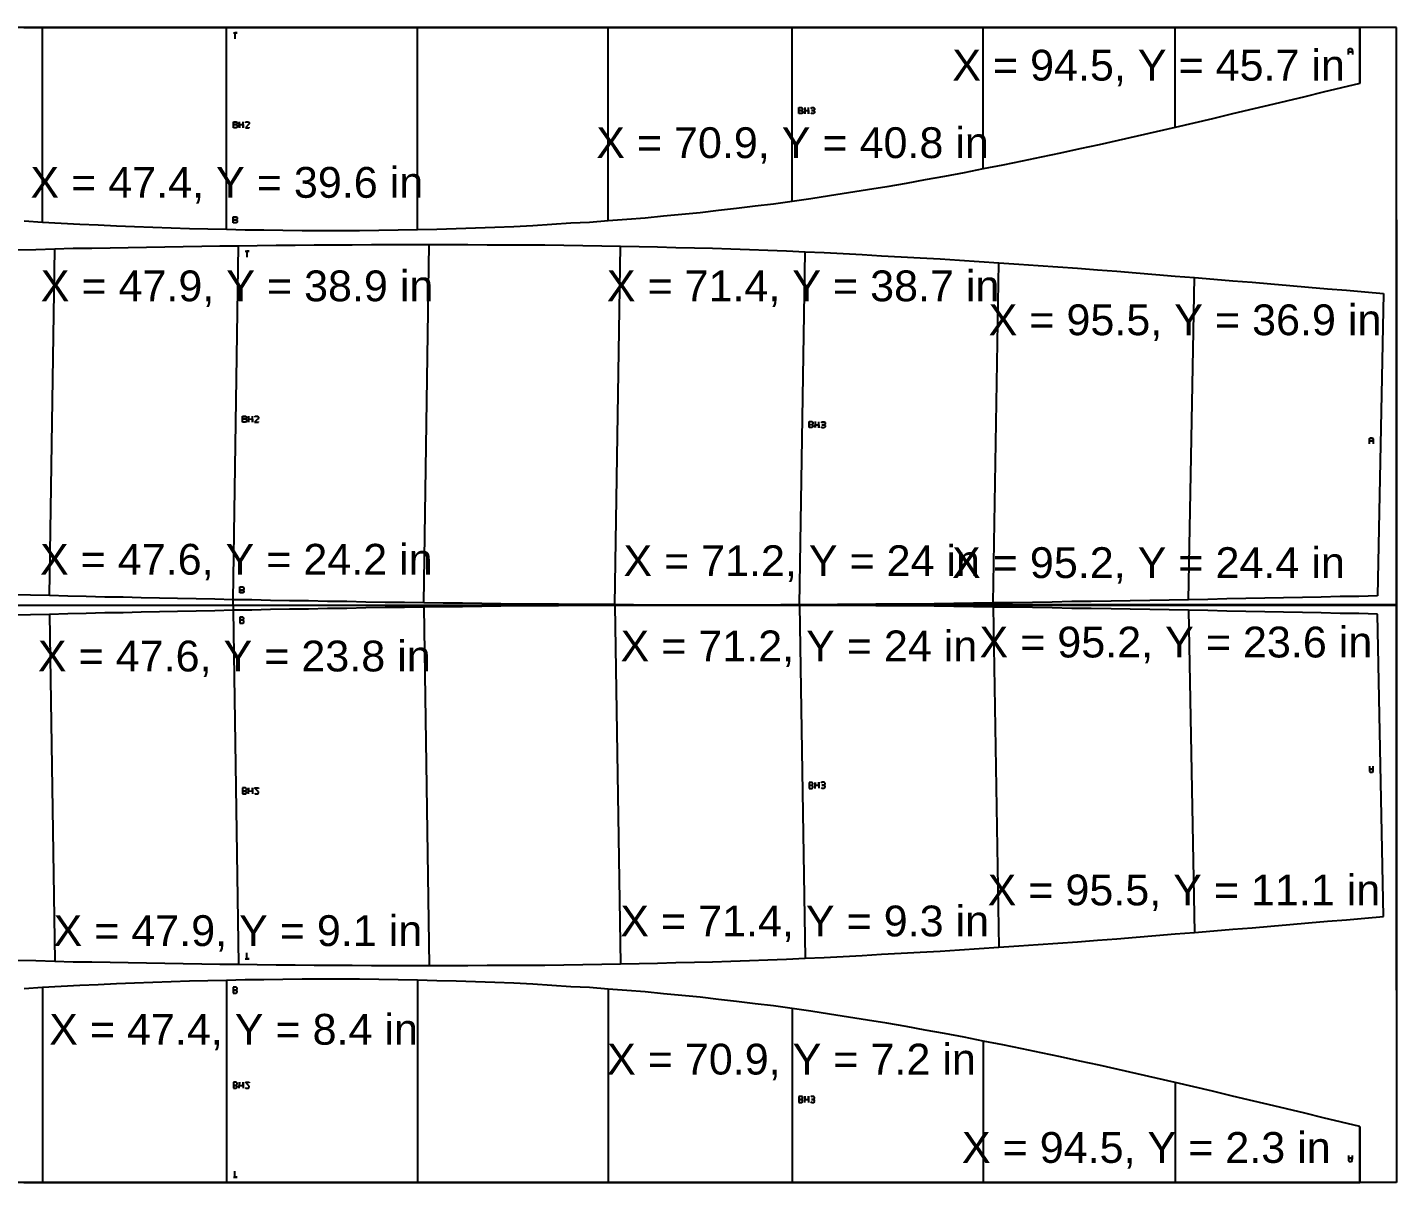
# Model space of a CAD drawing. Extents: x -18 to 96, y 0 to 48.
# Drawn here: x 39.1 to 96, y 0 to 48 of the extents above; entities that cross this region are included whole.
import ezdxf
from ezdxf.enums import TextEntityAlignment as Align

# ---------------------------------------------------------------- set-up
doc = ezdxf.new("R2010")
doc.units = 0
doc.layers.get('0').update_dxf_attribs({"linetype": 'CONTINUOUS'})
doc.styles.get("Standard").update_dxf_attribs({"font": 'ARIAL.SHX'})

msp = doc.modelspace()

# ---------------------------------------------------------------- linework, layer by layer
at = {"color": 7, "linetype": 'CONTINUOUS'}
for p, q in [((94.48, 48), (0.01, 48)), ((96.01, 48), (0.01, 48)), ((47.37, 39.6), (47.37, 48)), ((70.88, 40.77), (70.88, 48)), ((94.48, 45.67), (94.48, 48)), ((94.48, 45.68), (94.48, 48)), ((96.01, 24), (96.01, 48)), ((96.01, 24), (96.01, 48)), ((96.01, 40), (96.01, 24)), ((0.01, 24), (96.01, 24)), ((0.01, 24), (96.01, 24)), ((0.01, 24), (96.01, 24)), ((0.01, 24), (96.01, 24)), ((47.65, 24), (47.65, 24.22)), ((47.65, 24), (47.65, 23.78)), ((96.01, 24.01), (71.19, 24.01)), ((96.01, 23.99), (71.19, 23.99)), ((96.01, 24), (96.01, 0)), ((96.01, 8), (96.01, 24)), ((96.01, 24), (96.01, 0)), ((47.37, 8.4), (47.37, 0)), ((70.88, 7.23), (70.88, 0)), ((94.48, 2.33), (94.48, 0)), ((94.48, 2.32), (94.48, 0)), ((96.01, 0), (0.01, 0)), ((94.48, 0), (0.01, 0)), ((96.01, 0), (0.01, 0))]:
    msp.add_line(p, q, dxfattribs=at)
for p, q in [((38.95, 48), (39.73, 48)), ((39.73, 39.9), (39.73, 48)), ((39.73, 48), (39.73, 48)), ((39.73, 48), (39.73, 48)), ((39.73, 48), (40.51, 48)), ((40.51, 48), (41.27, 48)), ((41.27, 48), (42.03, 48)), ((42.03, 48), (42.79, 48)), ((42.79, 48), (43.55, 48)), ((43.55, 48), (44.31, 48)), ((44.31, 48), (45.07, 48)), ((45.07, 48), (45.83, 48)), ((45.83, 48), (46.6, 48)), ((46.6, 48), (47.37, 48)), ((47.37, 39.6), (47.37, 48)), ((47.37, 48), (47.37, 48)), ((47.37, 48), (47.37, 48)), ((47.37, 48), (48.15, 48)), ((48.15, 48), (48.93, 48)), ((48.93, 48), (49.72, 48)), ((49.72, 48), (50.51, 48)), ((50.51, 48), (51.3, 48)), ((51.3, 48), (52.1, 48)), ((52.1, 48), (52.9, 48)), ((52.9, 48), (53.7, 48)), ((53.7, 48), (54.5, 48)), ((54.5, 48), (55.31, 48)), ((55.31, 39.59), (55.31, 48)), ((55.31, 48), (55.31, 48)), ((55.31, 48), (55.31, 48)), ((55.31, 48), (56.11, 48)), ((56.11, 48), (56.91, 48)), ((56.91, 48), (57.72, 48)), ((57.72, 48), (58.52, 48)), ((58.52, 48), (59.31, 48)), ((59.31, 48), (60.11, 48)), ((60.11, 48), (60.9, 48)), ((60.9, 48), (61.68, 48)), ((61.68, 48), (62.47, 48)), ((62.47, 48), (63.24, 48)), ((63.24, 39.96), (63.24, 48)), ((63.24, 48), (63.24, 48)), ((63.24, 48), (63.24, 48)), ((63.24, 48), (64.01, 48)), ((64.01, 48), (64.78, 48)), ((64.78, 48), (65.54, 48)), ((65.54, 48), (66.3, 48)), ((66.3, 48), (67.06, 48)), ((67.06, 48), (67.82, 48)), ((67.82, 48), (68.58, 48)), ((68.58, 48), (69.34, 48)), ((69.34, 48), (70.11, 48)), ((70.11, 48), (70.88, 48)), ((70.88, 40.77), (70.88, 48)), ((70.88, 48), (70.88, 48)), ((70.88, 48), (70.88, 48)), ((70.88, 48), (71.66, 48)), ((71.66, 48), (72.44, 48)), ((72.44, 48), (73.23, 48)), ((73.23, 48), (74.02, 48)), ((74.02, 48), (74.82, 48)), ((74.82, 48), (75.61, 48)), ((75.61, 48), (76.42, 48)), ((76.42, 48), (77.22, 48)), ((77.22, 48), (78.02, 48)), ((78.02, 48), (78.83, 48)), ((78.83, 42.12), (78.83, 48)), ((78.83, 48), (78.83, 48)), ((78.83, 48), (78.83, 48)), ((78.83, 48), (79.64, 48)), ((79.64, 48), (80.44, 48)), ((80.44, 48), (81.24, 48)), ((81.24, 48), (82.05, 48)), ((82.05, 48), (82.85, 48)), ((82.85, 48), (83.64, 48)), ((83.64, 48), (84.44, 48)), ((84.44, 48), (85.23, 48)), ((85.23, 48), (86.01, 48)), ((86.01, 48), (86.8, 48)), ((86.8, 43.84), (86.8, 48)), ((86.8, 48), (86.8, 48)), ((86.8, 48), (86.8, 48)), ((86.8, 48), (87.58, 48)), ((87.58, 48), (88.36, 47.99)), ((88.36, 47.99), (89.13, 47.99)), ((89.13, 47.99), (89.9, 48)), ((89.9, 48), (90.67, 48)), ((90.67, 48), (91.43, 48)), ((91.43, 48), (92.19, 48)), ((92.19, 48), (92.96, 48)), ((92.96, 48), (93.72, 48)), ((93.72, 48), (94.48, 48)), ((94.48, 48), (94.48, 48)), ((94.48, 48), (94.48, 45.68)), ((47.66, 47.78), (47.81, 47.78)), ((47.81, 47.78), (47.72, 47.78)), ((47.72, 47.78), (47.72, 47.53)), ((94.01, 47.09), (94.04, 47.12)), ((94.01, 46.87), (94.01, 47.09)), ((94.17, 46.99), (94.01, 46.99)), ((94.01, 46.99), (94.17, 46.99)), ((94.04, 47.12), (94.13, 47.12)), ((94.13, 47.12), (94.16, 47.08)), ((94.16, 47.08), (94.17, 46.99)), ((94.17, 46.99), (94.17, 46.87)), ((94.48, 45.67), (93.72, 45.49)), ((94.48, 45.68), (94.48, 45.68)), ((92.19, 45.12), (91.43, 44.94)), ((92.96, 45.31), (92.19, 45.12)), ((93.72, 45.49), (92.96, 45.31)), ((71.16, 44.42), (71.16, 44.67)), ((71.16, 44.67), (71.29, 44.67)), ((71.29, 44.54), (71.16, 44.54)), ((71.16, 44.54), (71.29, 44.54)), ((71.29, 44.42), (71.16, 44.42)), ((71.29, 44.67), (71.32, 44.63)), ((71.32, 44.57), (71.29, 44.54)), ((71.29, 44.54), (71.32, 44.51)), ((71.32, 44.44), (71.29, 44.42)), ((71.32, 44.63), (71.32, 44.57)), ((71.32, 44.51), (71.32, 44.44)), ((71.41, 44.67), (71.41, 44.41)), ((71.41, 44.41), (71.41, 44.54)), ((71.41, 44.54), (71.57, 44.54)), ((71.57, 44.41), (71.57, 44.67)), ((71.57, 44.54), (71.57, 44.41)), ((71.66, 44.63), (71.69, 44.67)), ((71.69, 44.42), (71.66, 44.44)), ((71.69, 44.67), (71.79, 44.67)), ((71.78, 44.54), (71.69, 44.54)), ((71.69, 44.54), (71.78, 44.54)), ((71.79, 44.42), (71.69, 44.42)), ((71.81, 44.57), (71.78, 44.54)), ((71.78, 44.54), (71.81, 44.51)), ((71.79, 44.67), (71.82, 44.63)), ((71.82, 44.45), (71.79, 44.42)), ((71.82, 44.63), (71.81, 44.57)), ((71.81, 44.51), (71.82, 44.45)), ((89.9, 44.57), (89.13, 44.39)), ((90.67, 44.76), (89.9, 44.57)), ((91.43, 44.94), (90.67, 44.76)), ((47.78, 43.96), (47.65, 43.96)), ((47.65, 43.96), (47.78, 43.96)), ((47.66, 43.83), (47.66, 44.08)), ((47.66, 44.08), (47.78, 44.08)), ((47.78, 43.83), (47.66, 43.83)), ((47.78, 44.08), (47.81, 44.05)), ((47.81, 43.99), (47.78, 43.96)), ((47.78, 43.96), (47.81, 43.92)), ((47.81, 43.86), (47.78, 43.83)), ((47.81, 44.05), (47.81, 43.99)), ((47.81, 43.92), (47.81, 43.86)), ((47.9, 44.08), (47.91, 43.83)), ((47.91, 43.83), (47.9, 43.96)), ((47.9, 43.96), (48.06, 43.96)), ((48.06, 43.83), (48.06, 44.08)), ((48.06, 43.96), (48.06, 43.83)), ((48.15, 44.05), (48.18, 44.08)), ((48.28, 43.96), (48.16, 43.83)), ((48.16, 43.83), (48.31, 43.83)), ((48.18, 44.08), (48.28, 44.08)), ((48.28, 44.08), (48.31, 44.05)), ((48.31, 43.99), (48.28, 43.96)), ((48.31, 44.05), (48.31, 43.99)), ((48.31, 43.83), (48.31, 43.86)), ((86.8, 43.84), (86.02, 43.66)), ((87.58, 44.02), (86.8, 43.84)), ((86.8, 43.84), (86.8, 43.84)), ((86.8, 43.84), (86.8, 43.84)), ((88.36, 44.2), (87.58, 44.02)), ((89.13, 44.39), (88.36, 44.2)), ((84.43, 43.3), (83.64, 43.12)), ((85.23, 43.48), (84.43, 43.3)), ((86.02, 43.66), (85.23, 43.48)), ((82.04, 42.78), (81.24, 42.61)), ((82.84, 42.95), (82.04, 42.78)), ((83.64, 43.12), (82.84, 42.95)), ((78.83, 42.12), (78.03, 41.96)), ((79.64, 42.28), (78.83, 42.12)), ((78.83, 42.12), (78.83, 42.12)), ((78.83, 42.12), (78.83, 42.12)), ((80.44, 42.44), (79.64, 42.28)), ((81.24, 42.61), (80.44, 42.44)), ((76.42, 41.67), (75.62, 41.52)), ((77.22, 41.81), (76.42, 41.67)), ((78.03, 41.96), (77.22, 41.81)), ((72.44, 41), (71.66, 40.88)), ((73.23, 41.12), (72.44, 41)), ((74.02, 41.25), (73.23, 41.12)), ((74.82, 41.38), (74.02, 41.25)), ((75.62, 41.52), (74.82, 41.38)), ((68.57, 40.47), (67.82, 40.39)), ((69.34, 40.57), (68.57, 40.47)), ((70.11, 40.66), (69.34, 40.57)), ((70.88, 40.77), (70.11, 40.66)), ((71.66, 40.88), (70.88, 40.77)), ((70.88, 40.77), (70.88, 40.77)), ((70.88, 40.77), (70.88, 40.77)), ((39.73, 39.9), (38.96, 39.95)), ((40.5, 39.85), (39.73, 39.9)), ((39.73, 39.9), (39.73, 39.9)), ((39.73, 39.9), (39.73, 39.9)), ((41.27, 39.81), (40.5, 39.85)), ((47.65, 39.88), (47.65, 40.13)), ((47.65, 40.13), (47.78, 40.13)), ((47.78, 40), (47.65, 40)), ((47.65, 40), (47.78, 40)), ((47.78, 39.88), (47.65, 39.88)), ((47.78, 40.13), (47.81, 40.1)), ((47.81, 40.03), (47.78, 40)), ((47.78, 40), (47.81, 39.97)), ((47.81, 39.91), (47.78, 39.88)), ((47.81, 40.1), (47.81, 40.03)), ((47.81, 39.97), (47.81, 39.91)), ((61.68, 39.86), (60.9, 39.81)), ((62.46, 39.9), (61.68, 39.86)), ((63.24, 39.96), (62.46, 39.9)), ((64.01, 40.02), (63.24, 39.96)), ((63.24, 39.96), (63.24, 39.96)), ((63.24, 39.96), (63.24, 39.96)), ((64.78, 40.08), (64.01, 40.02)), ((65.54, 40.15), (64.78, 40.08)), ((66.3, 40.23), (65.54, 40.15)), ((67.06, 40.3), (66.3, 40.23)), ((67.82, 40.39), (67.06, 40.3)), ((42.04, 39.78), (41.27, 39.81)), ((42.8, 39.74), (42.04, 39.78)), ((43.55, 39.71), (42.8, 39.74)), ((44.31, 39.68), (43.55, 39.71)), ((45.07, 39.66), (44.31, 39.68)), ((45.84, 39.63), (45.07, 39.66)), ((46.6, 39.61), (45.84, 39.63)), ((47.37, 39.6), (46.6, 39.61)), ((48.15, 39.58), (47.37, 39.6)), ((47.37, 39.6), (47.37, 39.6)), ((47.37, 39.6), (47.37, 39.6)), ((48.93, 39.57), (48.15, 39.58)), ((49.72, 39.56), (48.93, 39.57)), ((50.51, 39.55), (49.72, 39.56)), ((51.3, 39.55), (50.51, 39.55)), ((52.1, 39.55), (51.3, 39.55)), ((52.9, 39.55), (52.1, 39.55)), ((53.7, 39.56), (52.9, 39.55)), ((54.51, 39.57), (53.7, 39.56)), ((55.31, 39.59), (54.51, 39.57)), ((56.11, 39.6), (55.31, 39.59)), ((55.31, 39.59), (55.31, 39.59)), ((55.31, 39.59), (55.31, 39.59)), ((56.92, 39.63), (56.11, 39.6)), ((57.72, 39.66), (56.92, 39.63)), ((58.52, 39.69), (57.72, 39.66)), ((59.32, 39.72), (58.52, 39.69)), ((60.11, 39.76), (59.32, 39.72)), ((60.9, 39.81), (60.11, 39.76)), ((38.67, 38.76), (39.45, 38.77)), ((39.45, 38.77), (40.23, 38.8)), ((40.01, 24.39), (40.23, 38.79)), ((40.23, 38.8), (41, 38.82)), ((40.23, 38.8), (40.23, 38.8)), ((40.23, 38.8), (40.23, 38.8)), ((41, 38.82), (41.77, 38.83)), ((41.77, 38.83), (42.53, 38.84)), ((42.53, 38.84), (43.29, 38.86)), ((43.29, 38.86), (44.05, 38.87)), ((44.05, 38.87), (44.81, 38.88)), ((44.81, 38.88), (45.57, 38.89)), ((45.57, 38.89), (46.34, 38.91)), ((46.34, 38.91), (47.1, 38.92)), ((47.1, 38.92), (47.87, 38.93)), ((47.65, 24.22), (47.87, 38.93)), ((47.87, 38.93), (48.65, 38.94)), ((47.87, 38.93), (47.87, 38.93)), ((47.87, 38.93), (47.87, 38.93)), ((48.65, 38.94), (49.43, 38.95)), ((49.43, 38.95), (50.22, 38.95)), ((50.22, 38.95), (51.01, 38.96)), ((51.01, 38.96), (51.8, 38.97)), ((51.8, 38.97), (52.6, 38.97)), ((52.6, 38.97), (53.4, 38.98)), ((53.4, 38.98), (54.2, 38.98)), ((54.2, 38.98), (55, 38.98)), ((55, 38.98), (55.8, 38.98)), ((55.58, 24.09), (55.8, 38.98)), ((55.8, 38.98), (55.8, 38.98)), ((55.8, 38.98), (55.8, 38.98)), ((55.8, 38.98), (56.61, 38.98)), ((56.61, 38.98), (57.41, 38.98)), ((57.41, 38.98), (58.21, 38.97)), ((58.21, 38.97), (59.01, 38.97)), ((59.01, 38.97), (59.81, 38.97)), ((59.81, 38.97), (60.61, 38.96)), ((60.61, 38.96), (61.4, 38.95)), ((61.4, 38.95), (62.19, 38.94)), ((62.19, 38.94), (62.97, 38.92)), ((62.97, 38.92), (63.75, 38.91)), ((63.52, 24.02), (63.75, 38.91)), ((63.75, 38.91), (63.75, 38.91)), ((63.75, 38.91), (63.75, 38.91)), ((63.75, 38.91), (64.52, 38.9)), ((64.52, 38.9), (65.29, 38.88)), ((65.29, 38.88), (66.05, 38.86)), ((66.05, 38.86), (66.82, 38.84)), ((66.82, 38.84), (67.58, 38.82)), ((67.58, 38.82), (68.34, 38.8)), ((68.34, 38.8), (69.11, 38.77)), ((69.11, 38.77), (69.88, 38.74)), ((69.88, 38.74), (70.65, 38.71)), ((70.65, 38.71), (71.43, 38.68)), ((48.15, 38.7), (48.31, 38.7)), ((48.31, 38.7), (48.21, 38.7)), ((48.21, 38.7), (48.21, 38.45)), ((71.19, 24.01), (71.43, 38.68)), ((71.43, 38.68), (71.43, 38.68)), ((71.43, 38.68), (71.43, 38.68)), ((71.43, 38.68), (72.21, 38.64)), ((72.21, 38.64), (73, 38.6)), ((73, 38.6), (73.8, 38.56)), ((73.8, 38.56), (74.6, 38.51)), ((74.6, 38.51), (75.41, 38.47)), ((75.41, 38.47), (76.21, 38.42)), ((76.21, 38.42), (77.03, 38.38)), ((77.03, 38.38), (77.84, 38.33)), ((77.84, 38.33), (78.66, 38.27)), ((78.66, 38.27), (79.48, 38.22)), ((79.24, 24.09), (79.48, 38.22)), ((79.48, 38.22), (79.48, 38.22)), ((79.48, 38.22), (79.48, 38.22)), ((79.48, 38.22), (80.3, 38.16)), ((80.3, 38.16), (81.11, 38.11)), ((81.11, 38.11), (81.93, 38.05)), ((81.93, 38.05), (82.75, 37.99)), ((82.75, 37.99), (83.57, 37.93)), ((83.57, 37.93), (84.38, 37.87)), ((84.38, 37.87), (85.19, 37.8)), ((85.19, 37.8), (86, 37.73)), ((86, 37.73), (86.81, 37.67)), ((86.81, 37.67), (87.61, 37.61)), ((87.36, 24.22), (87.61, 37.61)), ((87.61, 37.61), (87.61, 37.61)), ((87.61, 37.61), (87.61, 37.61)), ((87.61, 37.61), (88.41, 37.54)), ((88.41, 37.54), (89.2, 37.47)), ((89.2, 37.47), (90, 37.41)), ((90, 37.41), (90.78, 37.34)), ((90.78, 37.34), (91.57, 37.28)), ((91.57, 37.28), (92.35, 37.21)), ((92.35, 37.21), (93.14, 37.14)), ((93.14, 37.14), (93.92, 37.08)), ((93.92, 37.08), (94.69, 37.01)), ((94.69, 37.01), (95.47, 36.94)), ((95.47, 36.94), (95.22, 24.38)), ((95.47, 36.94), (95.47, 36.94)), ((48.04, 31.6), (48.04, 31.85)), ((48.04, 31.85), (48.17, 31.85)), ((48.16, 31.73), (48.04, 31.73)), ((48.04, 31.73), (48.16, 31.73)), ((48.16, 31.6), (48.04, 31.6)), ((48.2, 31.76), (48.16, 31.73)), ((48.16, 31.73), (48.2, 31.7)), ((48.2, 31.63), (48.16, 31.6)), ((48.17, 31.85), (48.2, 31.82)), ((48.2, 31.82), (48.2, 31.76)), ((48.2, 31.7), (48.2, 31.63)), ((48.29, 31.85), (48.29, 31.6)), ((48.29, 31.6), (48.29, 31.73)), ((48.29, 31.73), (48.45, 31.72)), ((48.45, 31.6), (48.45, 31.85)), ((48.45, 31.72), (48.45, 31.6)), ((48.54, 31.82), (48.57, 31.85)), ((48.66, 31.72), (48.54, 31.6)), ((48.54, 31.6), (48.7, 31.6)), ((48.57, 31.85), (48.67, 31.85)), ((48.7, 31.75), (48.66, 31.72)), ((48.67, 31.85), (48.7, 31.81)), ((48.7, 31.81), (48.7, 31.75)), ((48.7, 31.6), (48.7, 31.63)), ((71.59, 31.37), (71.59, 31.62)), ((71.59, 31.62), (71.72, 31.62)), ((71.72, 31.49), (71.59, 31.5)), ((71.59, 31.5), (71.72, 31.49)), ((71.72, 31.37), (71.59, 31.37)), ((71.72, 31.62), (71.75, 31.59)), ((71.75, 31.52), (71.72, 31.49)), ((71.72, 31.49), (71.75, 31.46)), ((71.75, 31.4), (71.72, 31.37)), ((71.75, 31.59), (71.75, 31.52)), ((71.75, 31.46), (71.75, 31.4)), ((71.84, 31.62), (71.84, 31.37)), ((71.84, 31.37), (71.84, 31.49)), ((71.84, 31.49), (72, 31.49)), ((72, 31.36), (72, 31.61)), ((72, 31.49), (72, 31.36)), ((72.09, 31.58), (72.12, 31.61)), ((72.12, 31.36), (72.09, 31.4)), ((72.12, 31.61), (72.22, 31.61)), ((72.22, 31.49), (72.12, 31.49)), ((72.12, 31.49), (72.22, 31.49)), ((72.22, 31.36), (72.12, 31.36)), ((72.22, 31.61), (72.25, 31.58)), ((72.25, 31.52), (72.22, 31.49)), ((72.22, 31.49), (72.25, 31.46)), ((72.25, 31.4), (72.22, 31.36)), ((72.25, 31.58), (72.25, 31.52)), ((72.25, 31.46), (72.25, 31.4)), ((94.88, 30.92), (94.91, 30.95)), ((94.88, 30.7), (94.88, 30.92)), ((95.04, 30.82), (94.88, 30.82)), ((94.88, 30.82), (95.04, 30.82)), ((94.91, 30.95), (95.01, 30.95)), ((95.01, 30.95), (95.04, 30.91)), ((95.04, 30.91), (95.04, 30.82)), ((95.04, 30.82), (95.04, 30.69)), ((47.93, 24.5), (47.93, 24.75)), ((47.93, 24.75), (48.06, 24.75)), ((48.06, 24.62), (47.93, 24.62)), ((47.93, 24.62), (48.06, 24.62)), ((48.05, 24.5), (47.93, 24.5)), ((48.09, 24.53), (48.05, 24.5)), ((48.06, 24.75), (48.09, 24.72)), ((48.09, 24.65), (48.06, 24.62)), ((48.06, 24.62), (48.09, 24.59)), ((48.09, 24.72), (48.09, 24.65)), ((48.09, 24.59), (48.09, 24.53)), ((39.23, 24.41), (38.44, 24.42)), ((40.01, 24.39), (39.23, 24.41)), ((40.78, 24.37), (40.01, 24.39)), ((40.01, 24.39), (40.01, 24.39)), ((40.01, 24.39), (40.01, 24.39)), ((41.54, 24.35), (40.78, 24.37)), ((42.31, 24.33), (41.54, 24.35)), ((43.07, 24.32), (42.31, 24.33)), ((43.83, 24.3), (43.07, 24.32)), ((44.59, 24.29), (43.83, 24.3)), ((45.34, 24.27), (44.59, 24.29)), ((46.11, 24.25), (45.34, 24.27)), ((46.88, 24.24), (46.11, 24.25)), ((47.65, 24.22), (46.88, 24.24)), ((48.42, 24.21), (47.65, 24.22)), ((47.65, 24.22), (47.65, 24.22)), ((47.65, 24.22), (47.65, 24.22)), ((49.2, 24.19), (48.42, 24.21)), ((49.99, 24.18), (49.2, 24.19)), ((50.78, 24.17), (49.99, 24.18)), ((51.57, 24.15), (50.78, 24.17)), ((52.37, 24.14), (51.57, 24.15)), ((53.17, 24.12), (52.37, 24.14)), ((53.97, 24.11), (53.17, 24.12)), ((54.77, 24.1), (53.97, 24.11)), ((55.58, 24.09), (54.77, 24.1)), ((55.58, 23.91), (54.77, 23.9)), ((56.38, 24.08), (55.58, 24.09)), ((55.58, 24.09), (55.58, 24.09)), ((55.58, 24.09), (55.58, 24.09)), ((56.38, 23.92), (55.58, 23.91)), ((55.58, 23.91), (55.8, 9.02)), ((55.58, 23.91), (55.58, 23.91)), ((55.58, 23.91), (55.58, 23.91)), ((57.18, 24.07), (56.38, 24.08)), ((57.18, 23.93), (56.38, 23.92)), ((57.98, 24.06), (57.18, 24.07)), ((57.98, 23.94), (57.18, 23.93)), ((58.78, 24.05), (57.98, 24.06)), ((58.78, 23.95), (57.98, 23.94)), ((59.58, 24.04), (58.78, 24.05)), ((59.58, 23.96), (58.78, 23.95)), ((60.38, 24.03), (59.58, 24.04)), ((60.38, 23.97), (59.58, 23.96)), ((61.17, 24.03), (60.38, 24.03)), ((61.17, 23.97), (60.38, 23.97)), ((61.95, 24.02), (61.17, 24.03)), ((61.95, 23.98), (61.17, 23.97)), ((62.74, 24.02), (61.95, 24.02)), ((62.74, 23.98), (61.95, 23.98)), ((63.52, 24.02), (62.74, 24.02)), ((63.52, 23.98), (62.74, 23.98)), ((64.29, 24.01), (63.52, 24.02)), ((63.52, 24.02), (63.52, 24.02)), ((63.52, 24.02), (63.52, 24.02)), ((63.52, 24.02), (63.52, 24.02)), ((63.52, 24.02), (63.52, 24.02)), ((64.29, 23.99), (63.52, 23.98)), ((63.52, 23.98), (63.52, 23.98)), ((63.52, 23.98), (63.52, 23.98)), ((63.52, 23.98), (63.75, 9.09)), ((63.52, 23.98), (63.52, 23.98)), ((63.52, 23.98), (63.52, 23.98)), ((65.06, 24), (64.29, 24.01)), ((65.06, 24), (64.29, 23.99)), ((65.82, 24), (65.06, 24)), ((65.82, 24), (65.06, 24)), ((66.58, 24), (65.82, 24)), ((66.58, 24), (65.82, 24)), ((67.35, 24), (66.58, 24)), ((67.35, 24), (66.58, 24)), ((67.35, 24), (66.58, 24)), ((67.35, 24), (66.58, 24)), ((68.11, 24), (67.35, 24)), ((68.11, 24), (67.35, 24)), ((68.11, 24), (67.35, 24)), ((68.11, 24), (67.35, 24)), ((68.87, 24), (68.11, 24)), ((68.87, 24), (68.11, 24)), ((68.87, 24), (68.11, 24)), ((68.87, 24), (68.11, 24)), ((69.64, 24), (68.87, 24)), ((69.64, 24), (68.87, 24)), ((69.64, 24), (68.87, 24)), ((69.64, 24), (68.87, 24)), ((70.41, 24.01), (69.64, 24)), ((70.41, 23.99), (69.64, 24)), ((71.19, 24.01), (70.41, 24.01)), ((71.19, 23.99), (70.41, 23.99)), ((71.97, 24.01), (71.19, 24.01)), ((71.19, 24.01), (71.19, 24.01)), ((71.19, 24.01), (71.19, 24.01)), ((71.19, 24.01), (71.19, 24.01)), ((71.19, 24.01), (71.19, 24.01)), ((71.19, 23.99), (71.19, 23.99)), ((71.19, 23.99), (71.19, 23.99)), ((71.19, 23.99), (71.43, 9.32)), ((71.97, 23.99), (71.19, 23.99)), ((71.19, 23.99), (71.19, 23.99)), ((71.19, 23.99), (71.19, 23.99)), ((72.77, 24.02), (71.97, 24.01)), ((72.77, 23.98), (71.97, 23.99)), ((73.56, 24.02), (72.77, 24.02)), ((73.56, 23.98), (72.77, 23.98)), ((74.36, 24.03), (73.56, 24.02)), ((74.36, 23.97), (73.56, 23.98)), ((75.17, 24.04), (74.36, 24.03)), ((75.17, 23.96), (74.36, 23.97)), ((75.98, 24.04), (75.17, 24.04)), ((75.98, 23.96), (75.17, 23.96)), ((76.79, 24.05), (75.98, 24.04)), ((76.79, 23.95), (75.98, 23.96)), ((77.6, 24.06), (76.79, 24.05)), ((77.6, 23.94), (76.79, 23.95)), ((78.42, 24.07), (77.6, 24.06)), ((78.42, 23.93), (77.6, 23.94)), ((79.24, 24.09), (78.42, 24.07)), ((79.24, 23.91), (78.42, 23.93)), ((80.05, 24.09), (79.24, 24.09)), ((79.24, 24.09), (79.24, 24.09)), ((79.24, 24.09), (79.24, 24.09)), ((79.24, 23.91), (79.48, 9.78)), ((80.05, 23.91), (79.24, 23.91)), ((79.24, 23.91), (79.24, 23.91)), ((79.24, 23.91), (79.24, 23.91)), ((80.87, 24.11), (80.05, 24.09)), ((80.87, 23.89), (80.05, 23.91)), ((81.69, 24.12), (80.87, 24.11)), ((82.51, 24.14), (81.69, 24.12)), ((83.32, 24.14), (82.51, 24.14)), ((84.14, 24.16), (83.32, 24.14)), ((84.94, 24.17), (84.14, 24.16)), ((85.75, 24.19), (84.94, 24.17)), ((86.56, 24.2), (85.75, 24.19)), ((87.36, 24.22), (86.56, 24.2)), ((88.16, 24.23), (87.36, 24.22)), ((87.36, 24.22), (87.36, 24.22)), ((87.36, 24.22), (87.36, 24.22)), ((88.95, 24.25), (88.16, 24.23)), ((89.74, 24.27), (88.95, 24.25)), ((90.53, 24.28), (89.74, 24.27)), ((91.31, 24.3), (90.53, 24.28)), ((92.1, 24.31), (91.31, 24.3)), ((92.88, 24.33), (92.1, 24.31)), ((93.66, 24.35), (92.88, 24.33)), ((94.44, 24.36), (93.66, 24.35)), ((95.22, 24.38), (94.44, 24.36)), ((95.22, 24.38), (95.22, 24.38)), ((39.23, 23.59), (38.44, 23.58)), ((40.01, 23.61), (39.23, 23.59)), ((40.78, 23.63), (40.01, 23.61)), ((40.01, 23.61), (40.23, 9.21)), ((40.01, 23.61), (40.01, 23.61)), ((40.01, 23.61), (40.01, 23.61)), ((41.54, 23.65), (40.78, 23.63)), ((42.31, 23.67), (41.54, 23.65)), ((43.07, 23.68), (42.31, 23.67)), ((43.83, 23.7), (43.07, 23.68)), ((44.59, 23.71), (43.83, 23.7)), ((45.34, 23.73), (44.59, 23.71)), ((46.11, 23.75), (45.34, 23.73)), ((46.88, 23.76), (46.11, 23.75)), ((47.65, 23.78), (46.88, 23.76)), ((48.42, 23.79), (47.65, 23.78)), ((47.65, 23.78), (47.87, 9.07)), ((47.65, 23.78), (47.65, 23.78)), ((47.65, 23.78), (47.65, 23.78)), ((47.93, 23.5), (47.93, 23.25)), ((48.05, 23.5), (47.93, 23.5)), ((48.06, 23.38), (47.93, 23.38)), ((47.93, 23.38), (48.06, 23.38)), ((48.09, 23.47), (48.05, 23.5)), ((48.06, 23.38), (48.09, 23.41)), ((48.09, 23.35), (48.06, 23.38)), ((48.09, 23.41), (48.09, 23.47)), ((48.09, 23.28), (48.09, 23.35)), ((49.2, 23.81), (48.42, 23.79)), ((49.99, 23.82), (49.2, 23.81)), ((50.78, 23.83), (49.99, 23.82)), ((51.57, 23.85), (50.78, 23.83)), ((52.37, 23.86), (51.57, 23.85)), ((53.17, 23.88), (52.37, 23.86)), ((53.97, 23.89), (53.17, 23.88)), ((54.77, 23.9), (53.97, 23.89)), ((81.69, 23.88), (80.87, 23.89)), ((82.51, 23.86), (81.69, 23.88)), ((83.32, 23.86), (82.51, 23.86)), ((84.14, 23.84), (83.32, 23.86)), ((84.94, 23.83), (84.14, 23.84)), ((85.75, 23.81), (84.94, 23.83)), ((86.56, 23.8), (85.75, 23.81)), ((87.36, 23.78), (86.56, 23.8)), ((87.36, 23.78), (87.61, 10.39)), ((88.16, 23.77), (87.36, 23.78)), ((87.36, 23.78), (87.36, 23.78)), ((87.36, 23.78), (87.36, 23.78)), ((88.95, 23.75), (88.16, 23.77)), ((89.74, 23.73), (88.95, 23.75)), ((90.53, 23.72), (89.74, 23.73)), ((91.31, 23.7), (90.53, 23.72)), ((92.1, 23.69), (91.31, 23.7)), ((92.88, 23.67), (92.1, 23.69)), ((93.66, 23.65), (92.88, 23.67)), ((94.44, 23.64), (93.66, 23.65)), ((95.22, 23.62), (94.44, 23.64)), ((95.47, 11.06), (95.22, 23.62)), ((95.22, 23.62), (95.22, 23.62)), ((47.93, 23.25), (48.06, 23.25)), ((48.06, 23.25), (48.09, 23.28)), ((94.88, 17.3), (94.88, 17.08)), ((95.04, 17.18), (94.88, 17.18)), ((94.88, 17.18), (95.04, 17.18)), ((94.88, 17.08), (94.91, 17.05)), ((95.01, 17.05), (95.04, 17.09)), ((95.04, 17.18), (95.04, 17.31)), ((95.04, 17.09), (95.04, 17.18)), ((71.59, 16.63), (71.59, 16.38)), ((71.72, 16.63), (71.59, 16.63)), ((71.72, 16.51), (71.59, 16.5)), ((71.59, 16.5), (71.72, 16.51)), ((71.75, 16.6), (71.72, 16.63)), ((71.72, 16.51), (71.75, 16.54)), ((71.75, 16.48), (71.72, 16.51)), ((71.75, 16.54), (71.75, 16.6)), ((71.84, 16.38), (71.84, 16.63)), ((71.84, 16.63), (71.84, 16.51)), ((71.84, 16.51), (72, 16.51)), ((72, 16.51), (72, 16.64)), ((72, 16.64), (72, 16.39)), ((72.12, 16.64), (72.09, 16.6)), ((72.22, 16.64), (72.12, 16.64)), ((72.22, 16.51), (72.12, 16.51)), ((72.12, 16.51), (72.22, 16.51)), ((72.25, 16.6), (72.22, 16.64)), ((72.22, 16.51), (72.25, 16.54)), ((72.25, 16.48), (72.22, 16.51)), ((72.25, 16.54), (72.25, 16.6)), ((94.91, 17.05), (95.01, 17.05)), ((48.04, 16.4), (48.04, 16.15)), ((48.16, 16.4), (48.04, 16.4)), ((48.16, 16.27), (48.04, 16.27)), ((48.04, 16.27), (48.16, 16.27)), ((48.04, 16.15), (48.17, 16.15)), ((48.2, 16.37), (48.16, 16.4)), ((48.16, 16.27), (48.2, 16.3)), ((48.2, 16.24), (48.16, 16.27)), ((48.17, 16.15), (48.2, 16.18)), ((48.2, 16.3), (48.2, 16.37)), ((48.2, 16.18), (48.2, 16.24)), ((48.29, 16.15), (48.29, 16.4)), ((48.29, 16.4), (48.29, 16.27)), ((48.29, 16.27), (48.45, 16.28)), ((48.45, 16.28), (48.45, 16.4)), ((48.45, 16.4), (48.45, 16.15)), ((48.66, 16.28), (48.54, 16.4)), ((48.54, 16.4), (48.7, 16.4)), ((48.54, 16.18), (48.57, 16.15)), ((48.57, 16.15), (48.67, 16.15)), ((48.7, 16.25), (48.66, 16.28)), ((48.67, 16.15), (48.7, 16.19)), ((48.7, 16.4), (48.7, 16.37)), ((48.7, 16.19), (48.7, 16.25)), ((71.59, 16.38), (71.72, 16.38)), ((71.72, 16.38), (71.75, 16.41)), ((71.75, 16.41), (71.75, 16.48)), ((72.09, 16.42), (72.12, 16.39)), ((72.12, 16.39), (72.22, 16.39)), ((72.22, 16.39), (72.25, 16.42)), ((72.25, 16.42), (72.25, 16.48)), ((92.35, 10.79), (93.14, 10.86)), ((93.14, 10.86), (93.92, 10.92)), ((93.92, 10.92), (94.69, 10.99)), ((94.69, 10.99), (95.47, 11.06)), ((95.47, 11.06), (95.47, 11.06)), ((85.19, 10.2), (86, 10.27)), ((86, 10.27), (86.81, 10.33)), ((86.81, 10.33), (87.61, 10.39)), ((87.61, 10.39), (88.41, 10.46)), ((87.61, 10.39), (87.61, 10.39)), ((87.61, 10.39), (87.61, 10.39)), ((88.41, 10.46), (89.2, 10.53)), ((89.2, 10.53), (90, 10.59)), ((90, 10.59), (90.78, 10.66)), ((90.78, 10.66), (91.57, 10.72)), ((91.57, 10.72), (92.35, 10.79)), ((77.84, 9.67), (78.66, 9.73)), ((78.66, 9.73), (79.48, 9.78)), ((79.48, 9.78), (80.3, 9.84)), ((79.48, 9.78), (79.48, 9.78)), ((79.48, 9.78), (79.48, 9.78)), ((80.3, 9.84), (81.11, 9.89)), ((81.11, 9.89), (81.93, 9.95)), ((81.93, 9.95), (82.75, 10.01)), ((82.75, 10.01), (83.57, 10.07)), ((83.57, 10.07), (84.38, 10.13)), ((84.38, 10.13), (85.19, 10.2)), ((38.67, 9.24), (39.45, 9.23)), ((39.45, 9.23), (40.23, 9.2)), ((40.23, 9.2), (40.23, 9.2)), ((40.23, 9.2), (40.23, 9.2)), ((40.23, 9.2), (41, 9.18)), ((41, 9.18), (41.77, 9.17)), ((41.77, 9.17), (42.53, 9.16)), ((42.53, 9.16), (43.29, 9.14)), ((43.29, 9.14), (44.05, 9.13)), ((44.05, 9.13), (44.81, 9.12)), ((44.81, 9.12), (45.57, 9.11)), ((45.57, 9.11), (46.34, 9.09)), ((48.15, 9.3), (48.31, 9.3)), ((48.21, 9.3), (48.21, 9.55)), ((48.31, 9.3), (48.21, 9.3)), ((64.52, 9.1), (65.29, 9.12)), ((65.29, 9.12), (66.05, 9.14)), ((66.05, 9.14), (66.82, 9.16)), ((66.82, 9.16), (67.58, 9.18)), ((67.58, 9.18), (68.34, 9.2)), ((68.34, 9.2), (69.11, 9.23)), ((69.11, 9.23), (69.88, 9.26)), ((69.88, 9.26), (70.65, 9.29)), ((70.65, 9.29), (71.43, 9.32)), ((71.43, 9.32), (72.21, 9.36)), ((71.43, 9.32), (71.43, 9.32)), ((71.43, 9.32), (71.43, 9.32)), ((72.21, 9.36), (73, 9.4)), ((73, 9.4), (73.8, 9.44)), ((73.8, 9.44), (74.6, 9.49)), ((74.6, 9.49), (75.41, 9.53)), ((75.41, 9.53), (76.21, 9.58)), ((76.21, 9.58), (77.03, 9.62)), ((77.03, 9.62), (77.84, 9.67)), ((46.34, 9.09), (47.1, 9.08)), ((47.1, 9.08), (47.87, 9.07)), ((47.87, 9.07), (47.87, 9.07)), ((47.87, 9.07), (47.87, 9.07)), ((47.87, 9.07), (48.65, 9.06)), ((48.65, 9.06), (49.43, 9.05)), ((49.43, 9.05), (50.22, 9.05)), ((50.22, 9.05), (51.01, 9.04)), ((51.01, 9.04), (51.8, 9.03)), ((51.8, 9.03), (52.6, 9.03)), ((52.6, 9.03), (53.4, 9.02)), ((53.4, 9.02), (54.2, 9.02)), ((54.2, 9.02), (55, 9.02)), ((55, 9.02), (55.8, 9.02)), ((55.8, 9.02), (55.8, 9.02)), ((55.8, 9.02), (55.8, 9.02)), ((55.8, 9.02), (56.61, 9.02)), ((56.61, 9.02), (57.41, 9.02)), ((57.41, 9.02), (58.21, 9.03)), ((58.21, 9.03), (59.01, 9.03)), ((59.01, 9.03), (59.81, 9.03)), ((59.81, 9.03), (60.61, 9.04)), ((60.61, 9.04), (61.4, 9.05)), ((61.4, 9.05), (62.19, 9.06)), ((62.19, 9.06), (62.97, 9.08)), ((62.97, 9.08), (63.75, 9.09)), ((63.75, 9.09), (64.52, 9.1)), ((63.75, 9.09), (63.75, 9.09)), ((63.75, 9.09), (63.75, 9.09)), ((39.73, 8.1), (38.96, 8.05)), ((40.5, 8.15), (39.73, 8.1)), ((39.73, 8.1), (39.73, 0)), ((39.73, 8.1), (39.73, 8.1)), ((39.73, 8.1), (39.73, 8.1)), ((41.27, 8.19), (40.5, 8.15)), ((42.04, 8.22), (41.27, 8.19)), ((42.8, 8.26), (42.04, 8.22)), ((43.55, 8.29), (42.8, 8.26)), ((44.31, 8.32), (43.55, 8.29)), ((45.07, 8.34), (44.31, 8.32)), ((45.84, 8.37), (45.07, 8.34)), ((46.6, 8.39), (45.84, 8.37)), ((47.37, 8.4), (46.6, 8.39)), ((48.15, 8.42), (47.37, 8.4)), ((47.37, 8.4), (47.37, 0)), ((47.37, 8.4), (47.37, 8.4)), ((47.37, 8.4), (47.37, 8.4)), ((47.65, 8.12), (47.65, 7.87)), ((47.78, 8.12), (47.65, 8.12)), ((47.78, 8), (47.65, 8)), ((47.65, 8), (47.78, 8)), ((47.81, 8.09), (47.78, 8.12)), ((47.78, 8), (47.81, 8.03)), ((47.81, 7.97), (47.78, 8)), ((47.81, 8.03), (47.81, 8.09)), ((47.81, 7.9), (47.81, 7.97)), ((48.93, 8.43), (48.15, 8.42)), ((49.72, 8.44), (48.93, 8.43)), ((50.51, 8.45), (49.72, 8.44)), ((51.3, 8.45), (50.51, 8.45)), ((52.1, 8.45), (51.3, 8.45)), ((52.9, 8.45), (52.1, 8.45)), ((53.7, 8.44), (52.9, 8.45)), ((54.51, 8.43), (53.7, 8.44)), ((55.31, 8.41), (54.51, 8.43)), ((55.31, 8.41), (55.31, 0)), ((56.11, 8.39), (55.31, 8.41)), ((55.31, 8.41), (55.31, 8.41)), ((55.31, 8.41), (55.31, 8.41)), ((56.92, 8.37), (56.11, 8.39)), ((57.72, 8.34), (56.92, 8.37)), ((58.52, 8.31), (57.72, 8.34)), ((59.32, 8.28), (58.52, 8.31)), ((60.11, 8.24), (59.32, 8.28)), ((60.9, 8.19), (60.11, 8.24)), ((61.68, 8.14), (60.9, 8.19)), ((62.46, 8.1), (61.68, 8.14)), ((63.24, 8.04), (62.46, 8.1)), ((63.24, 8.04), (63.24, 0)), ((64.01, 7.98), (63.24, 8.04)), ((63.24, 8.04), (63.24, 8.04)), ((63.24, 8.04), (63.24, 8.04)), ((64.78, 7.92), (64.01, 7.98)), ((47.65, 7.87), (47.78, 7.87)), ((47.78, 7.87), (47.81, 7.9)), ((65.54, 7.85), (64.78, 7.92)), ((66.3, 7.77), (65.54, 7.85)), ((67.06, 7.7), (66.3, 7.77)), ((67.82, 7.61), (67.06, 7.7)), ((68.57, 7.53), (67.82, 7.61)), ((69.34, 7.43), (68.57, 7.53)), ((70.11, 7.34), (69.34, 7.43)), ((70.88, 7.23), (70.11, 7.34)), ((70.88, 7.23), (70.88, 0)), ((71.66, 7.12), (70.88, 7.23)), ((70.88, 7.23), (70.88, 7.23)), ((70.88, 7.23), (70.88, 7.23)), ((72.44, 7), (71.66, 7.12)), ((73.23, 6.88), (72.44, 7)), ((74.02, 6.75), (73.23, 6.88)), ((74.82, 6.62), (74.02, 6.75)), ((75.62, 6.48), (74.82, 6.62)), ((76.42, 6.33), (75.62, 6.48)), ((77.22, 6.19), (76.42, 6.33)), ((78.03, 6.04), (77.22, 6.19)), ((78.83, 5.88), (78.03, 6.04)), ((78.83, 5.88), (78.83, 0)), ((79.64, 5.72), (78.83, 5.88)), ((78.83, 5.88), (78.83, 5.88)), ((78.83, 5.88), (78.83, 5.88)), ((80.44, 5.56), (79.64, 5.72)), ((81.24, 5.39), (80.44, 5.56)), ((82.04, 5.22), (81.24, 5.39)), ((82.84, 5.05), (82.04, 5.22)), ((83.64, 4.88), (82.84, 5.05)), ((84.43, 4.7), (83.64, 4.88)), ((85.23, 4.52), (84.43, 4.7)), ((47.78, 4.04), (47.65, 4.04)), ((47.65, 4.04), (47.78, 4.04)), ((47.66, 4.17), (47.66, 3.92)), ((47.78, 4.17), (47.66, 4.17)), ((47.81, 4.14), (47.78, 4.17)), ((47.78, 4.04), (47.81, 4.08)), ((47.81, 4.01), (47.78, 4.04)), ((47.81, 4.08), (47.81, 4.14)), ((47.81, 3.95), (47.81, 4.01)), ((47.9, 3.92), (47.91, 4.17)), ((47.91, 4.17), (47.9, 4.04)), ((47.9, 4.04), (48.06, 4.04)), ((48.06, 4.04), (48.06, 4.17)), ((48.06, 4.17), (48.06, 3.92)), ((48.28, 4.04), (48.16, 4.17)), ((48.16, 4.17), (48.31, 4.17)), ((48.31, 4.01), (48.28, 4.04)), ((48.31, 4.17), (48.31, 4.14)), ((48.31, 3.95), (48.31, 4.01)), ((86.02, 4.34), (85.23, 4.52)), ((86.8, 4.16), (86.02, 4.34)), ((86.8, 4.16), (86.8, 0)), ((87.58, 3.98), (86.8, 4.16)), ((86.8, 4.16), (86.8, 4.16)), ((86.8, 4.16), (86.8, 4.16)), ((47.66, 3.92), (47.78, 3.92)), ((47.78, 3.92), (47.81, 3.95)), ((48.15, 3.95), (48.18, 3.92)), ((48.18, 3.92), (48.28, 3.92)), ((48.28, 3.92), (48.31, 3.95)), ((71.16, 3.58), (71.16, 3.33)), ((71.29, 3.58), (71.16, 3.58)), ((71.29, 3.46), (71.16, 3.46)), ((71.16, 3.46), (71.29, 3.46)), ((71.32, 3.56), (71.29, 3.58)), ((71.29, 3.46), (71.32, 3.49)), ((71.32, 3.43), (71.29, 3.46)), ((71.32, 3.49), (71.32, 3.56)), ((71.32, 3.37), (71.32, 3.43)), ((71.41, 3.33), (71.41, 3.59)), ((71.41, 3.59), (71.41, 3.46)), ((71.41, 3.46), (71.57, 3.46)), ((71.57, 3.46), (71.57, 3.59)), ((71.57, 3.59), (71.57, 3.33)), ((71.69, 3.58), (71.66, 3.56)), ((71.79, 3.58), (71.69, 3.58)), ((71.78, 3.46), (71.69, 3.46)), ((71.69, 3.46), (71.78, 3.46)), ((71.78, 3.46), (71.81, 3.49)), ((71.81, 3.43), (71.78, 3.46)), ((71.82, 3.55), (71.79, 3.58)), ((71.81, 3.49), (71.82, 3.55)), ((71.82, 3.37), (71.81, 3.43)), ((88.36, 3.8), (87.58, 3.98)), ((89.13, 3.61), (88.36, 3.8)), ((89.9, 3.43), (89.13, 3.61)), ((90.67, 3.24), (89.9, 3.43)), ((71.16, 3.33), (71.29, 3.33)), ((71.29, 3.33), (71.32, 3.37)), ((71.66, 3.37), (71.69, 3.33)), ((71.69, 3.33), (71.79, 3.33)), ((71.79, 3.33), (71.82, 3.37)), ((91.43, 3.06), (90.67, 3.24)), ((92.19, 2.88), (91.43, 3.06)), ((92.96, 2.69), (92.19, 2.88)), ((93.72, 2.51), (92.96, 2.69)), ((94.48, 2.33), (93.72, 2.51)), ((94.48, 0), (94.48, 2.32)), ((94.48, 2.32), (94.48, 2.32)), ((94.01, 1.13), (94.01, 0.91)), ((94.17, 1.01), (94.01, 1.01)), ((94.01, 1.01), (94.17, 1.01)), ((94.01, 0.91), (94.04, 0.88)), ((94.04, 0.88), (94.13, 0.88)), ((94.13, 0.88), (94.16, 0.92)), ((94.16, 0.92), (94.17, 1.01)), ((94.17, 1.01), (94.17, 1.13)), ((38.95, 0), (39.73, 0)), ((39.73, 0), (39.73, 0)), ((39.73, 0), (39.73, 0)), ((39.73, 0), (40.51, 0)), ((40.51, 0), (41.27, 0)), ((41.27, 0), (42.03, 0)), ((42.03, 0), (42.79, 0)), ((42.79, 0), (43.55, 0)), ((43.55, 0), (44.31, 0)), ((44.31, 0), (45.07, 0)), ((45.07, 0), (45.83, 0)), ((45.83, 0), (46.6, 0)), ((46.6, 0), (47.37, 0)), ((47.37, 0), (47.37, 0)), ((47.37, 0), (47.37, 0)), ((47.37, 0), (48.15, 0)), ((47.66, 0.22), (47.81, 0.22)), ((47.72, 0.22), (47.72, 0.47)), ((47.81, 0.22), (47.72, 0.22)), ((48.15, 0), (48.93, 0)), ((48.93, 0), (49.72, 0)), ((49.72, 0), (50.51, 0)), ((50.51, 0), (51.3, 0)), ((51.3, 0), (52.1, 0)), ((52.1, 0), (52.9, 0)), ((52.9, 0), (53.7, 0)), ((53.7, 0), (54.5, 0)), ((54.5, 0), (55.31, 0)), ((55.31, 0), (55.31, 0)), ((55.31, 0), (55.31, 0)), ((55.31, 0), (56.11, 0)), ((56.11, 0), (56.91, 0)), ((56.91, 0), (57.72, 0)), ((57.72, 0), (58.52, 0)), ((58.52, 0), (59.31, 0)), ((59.31, 0), (60.11, 0)), ((60.11, 0), (60.9, 0)), ((60.9, 0), (61.68, 0)), ((61.68, 0), (62.47, 0)), ((62.47, 0), (63.24, 0)), ((63.24, 0), (63.24, 0)), ((63.24, 0), (63.24, 0)), ((63.24, 0), (64.01, 0)), ((64.01, 0), (64.78, 0)), ((64.78, 0), (65.54, 0)), ((65.54, 0), (66.3, 0)), ((66.3, 0), (67.06, 0)), ((67.06, 0), (67.82, 0)), ((67.82, 0), (68.58, 0)), ((68.58, 0), (69.34, 0)), ((69.34, 0), (70.11, 0)), ((70.11, 0), (70.88, 0)), ((70.88, 0), (70.88, 0)), ((70.88, 0), (70.88, 0)), ((70.88, 0), (71.66, 0)), ((71.66, 0), (72.44, 0)), ((72.44, 0), (73.23, 0)), ((73.23, 0), (74.02, 0)), ((74.02, 0), (74.82, 0)), ((74.82, 0), (75.61, 0)), ((75.61, 0), (76.42, 0)), ((76.42, 0), (77.22, 0)), ((77.22, 0), (78.02, 0)), ((78.02, 0), (78.83, 0)), ((78.83, 0), (78.83, 0)), ((78.83, 0), (78.83, 0)), ((78.83, 0), (79.64, 0)), ((79.64, 0), (80.44, 0)), ((80.44, 0), (81.24, 0)), ((81.24, 0), (82.05, 0)), ((82.05, 0), (82.85, 0)), ((82.85, 0), (83.64, 0)), ((83.64, 0), (84.44, 0)), ((84.44, 0), (85.23, 0)), ((85.23, 0), (86.01, 0)), ((86.01, 0), (86.8, 0)), ((86.8, 0), (86.8, 0)), ((86.8, 0), (86.8, 0)), ((86.8, 0), (87.58, 0)), ((87.58, 0), (88.36, 0.01)), ((88.36, 0.01), (89.13, 0.01)), ((89.13, 0.01), (89.9, 0)), ((89.9, 0), (90.67, 0)), ((90.67, 0), (91.43, 0)), ((91.43, 0), (92.19, 0)), ((92.19, 0), (92.96, 0)), ((92.96, 0), (93.72, 0)), ((93.72, 0), (94.48, 0)), ((94.48, 0), (94.48, 0))]:
    msp.add_line(p, q)

# ---------------------------------------------------------------- texts
for s, p, p2 in [('X = 94.5, Y = 45.7 in', (77.54, 45.79), (93.86, 45.79)), ('X = 70.9, Y = 40.8 in', (62.74, 42.57), (79.06, 42.57)), ('X = 47.4, Y = 39.6 in', (39.22, 40.92), (55.55, 40.92)), ('X = 47.9, Y = 38.9 in', (39.65, 36.62), (55.97, 36.62)), ('X = 71.4, Y = 38.7 in', (63.18, 36.62), (79.5, 36.62)), ('X = 95.5, Y = 36.9 in', (79.05, 35.21), (95.38, 35.21)), ('X = 47.6, Y = 24.2 in', (39.62, 25.26), (55.94, 25.26)), ('X = 71.2, Y = 24 in', (63.87, 25.2), (78.69, 25.2)), ('X = 95.2, Y = 24.4 in', (77.53, 25.12), (93.86, 25.12)), ('X = 71.2, Y = 24 in', (63.75, 21.66), (78.58, 21.66)), ('X = 95.2, Y = 23.6 in', (78.67, 21.82), (95, 21.82)), ('X = 47.6, Y = 23.8 in', (39.53, 21.24), (55.86, 21.24)), ('X = 95.5, Y = 11.1 in', (79.01, 11.52), (95.33, 11.52)), ('X = 71.4, Y = 9.3 in', (63.74, 10.23), (79.07, 10.23)), ('X = 47.9, Y = 9.1 in', (40.18, 9.83), (55.51, 9.83)), ('X = 47.4, Y = 8.4 in', (40, 5.73), (55.33, 5.73)), ('X = 70.9, Y = 7.2 in', (63.19, 4.49), (78.52, 4.49)), ('X = 94.5, Y = 2.3 in', (77.94, 0.82), (93.27, 0.82))]:
    msp.add_text(s, height=1.28, dxfattribs=at).set_placement(p, p2, align=Align.FIT)

doc.saveas('drawing.dxf')
